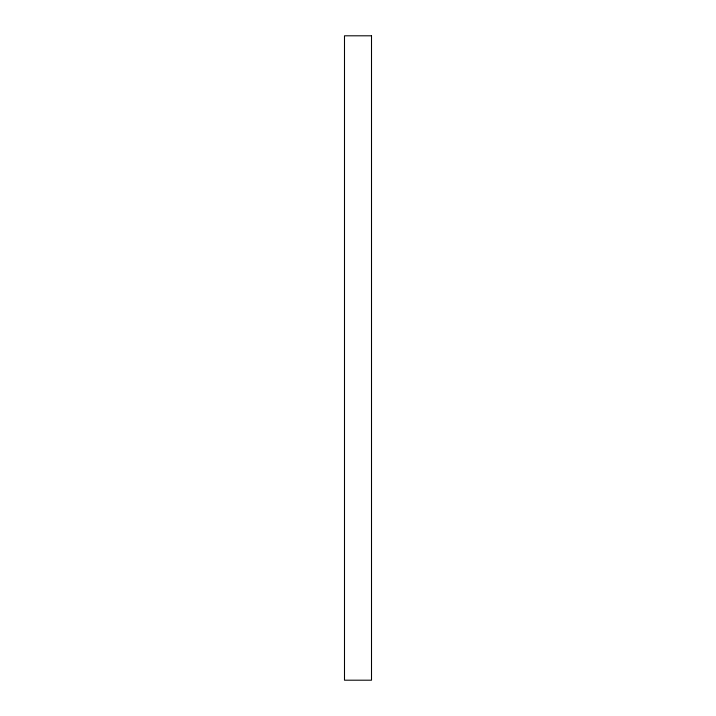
<?xml version="1.0" encoding="UTF-8"?>
<svg xmlns="http://www.w3.org/2000/svg" width="716" height="716" viewBox="0 0 716 716"><rect width="100%" height="100%" fill="white"/><g stroke="black" fill="none" stroke-linecap="round" stroke-linejoin="round"><path stroke-width="1.07" d="M371.506 35.8L344.494 35.8L344.494 680.2L371.506 680.2L371.506 35.8"/></g></svg>
